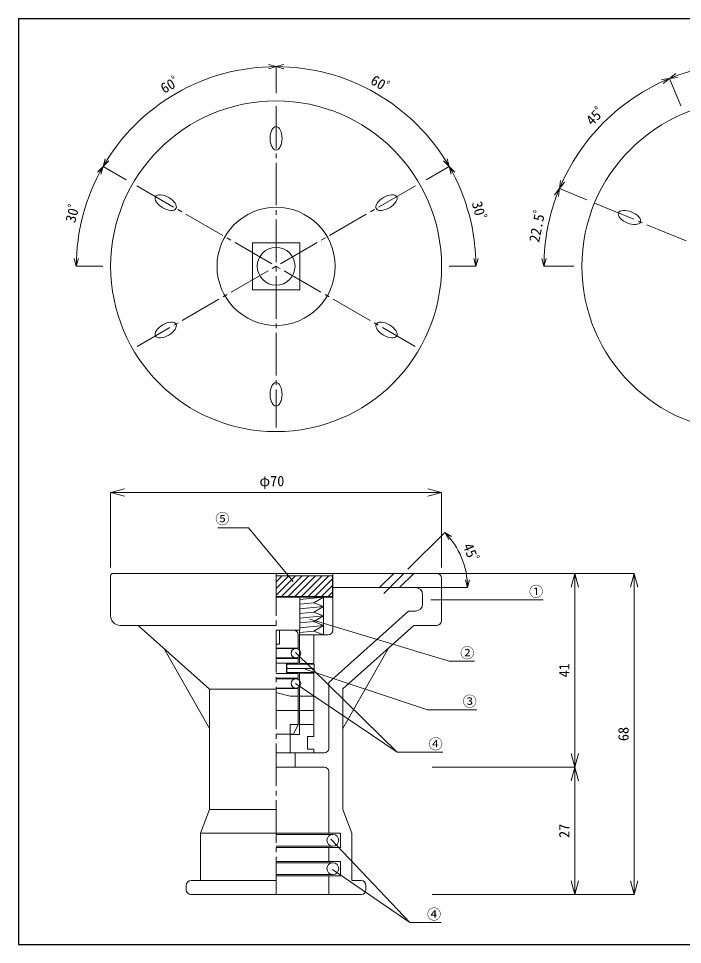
# Model space of a CAD drawing. Units: millimetres on the paper. Extents: x -140 to 140, y -97 to 99.
# Drawn here: x -139.9 to 0.5, y -96.9 to 99.1 of the extents above; entities that cross this region are included whole.
import ezdxf
from ezdxf.enums import TextEntityAlignment as Align

# ---------------------------------------------------------------- set-up
doc = ezdxf.new("R2010")
doc.units = ezdxf.units.MM
doc.linetypes.add('CHAIN1', pattern=[8, 5, -1, 1, -1])
doc.linetypes.add('CHAIN2', pattern=[12, 9, -1, 1, -1])
doc.layers.add('0-0_図面枠', color=7, linetype='Continuous')
for name, color, linetype, lineweight in [('0-1_ノズル', 3, 'Continuous', 18), ('0-3_穴径', 7, 'Continuous', 18), ('0-6_寸法', 4, 'Continuous', 18), ('0-9', 7, 'Continuous', 18)]:
    doc.layers.add(name, color=color, linetype=linetype, lineweight=lineweight)
doc.styles.add('ＭＳ ゴシック', font='')
doc.styles.get('ＭＳ ゴシック').set_extended_font_data('MS Gothic')

msp = doc.modelspace()

# ---------------------------------------------------------------- linework, layer by layer
at = {"layer": '0-0_図面枠', "color": 5}
for p, q in [((-139.949, 99.1), (-139.949, -96.9)), ((-139.949, 99.1), (140.051, 99.1)), ((-139.949, -96.9), (140.051, -96.9))]:
    msp.add_line(p, q, dxfattribs=at)
at = {"layer": '0-1_ノズル'}
for p, q in [((-120.459, -18.849), (-120.459, -27.349)), ((-119.959, -18.349), (-51.459, -18.349)), ((-73.459, -21.349), (-73.459, -18.349)), ((-50.459, -19.349), (-50.459, -28.349)), ((-55.959, -21.349), (-73.459, -21.349)), ((-73.459, -30.349), (-73.459, -21.349)), ((-85.509, -23.349), (-75.459, -23.349)), ((-75.459, -23.349), (-80.409, -23.844)), ((-75.459, -23.349), (-75.459, -31.349)), ((-75.459, -23.349), (-73.459, -23.349)), ((-54.459, -22.849), (-54.459, -24.849)), ((-77.459, -24.554), (-80.409, -24.849)), ((-75.459, -25.349), (-80.409, -25.844)), ((-77.459, -26.554), (-80.409, -26.849)), ((-75.459, -27.349), (-80.409, -27.844)), ((-55.959, -26.349), (-57.459, -26.349)), ((-118.459, -29.349), (-114.607, -29.349)), ((-114.607, -29.349), (-85.459, -29.349)), ((-99.567, -42.829), (-114.607, -29.349)), ((-77.459, -28.554), (-80.409, -28.849)), ((-75.459, -29.349), (-80.409, -29.844)), ((-71.309, -42.79), (-56.312, -29.349)), ((-51.459, -29.349), (-56.312, -29.349)), ((-81.759, -30.349), (-85.509, -30.349)), ((-84.759, -30.349), (-84.759, -33.349)), ((-80.759, -31.349), (-80.759, -34.149)), ((-77.459, -30.554), (-80.509, -30.859)), ((-74.459, -31.349), (-80.509, -31.349)), ((-109.217, -34.179), (-99.567, -51.179)), ((-84.759, -33.349), (-85.509, -33.349)), ((-82.259, -34.149), (-85.459, -34.149)), ((-82.259, -34.149), (-80.759, -34.149)), ((-82.259, -34.149), (-82.259, -34.249)), ((-61.701, -34.179), (-71.309, -51.179)), ((-82.259, -36.349), (-85.459, -36.349)), ((-82.259, -36.249), (-82.259, -36.349)), ((-82.259, -36.349), (-80.759, -36.349)), ((-80.759, -36.349), (-80.759, -37.349)), ((-83.259, -37.349), (-85.459, -37.349)), ((-83.259, -37.349), (-83.259, -39.549)), ((-83.259, -37.349), (-80.759, -37.349)), ((-83.259, -39.549), (-85.459, -39.549)), ((-82.259, -40.549), (-85.459, -40.549)), ((-83.259, -39.549), (-80.759, -39.549)), ((-82.259, -40.549), (-80.759, -40.549)), ((-82.259, -40.549), (-82.259, -40.649)), ((-80.759, -39.549), (-80.759, -40.549)), ((-99.567, -42.829), (-99.567, -68.349)), ((-99.567, -42.829), (-85.459, -42.829)), ((-82.259, -42.749), (-85.459, -42.749)), ((-82.259, -42.649), (-82.259, -42.749)), ((-82.259, -42.749), (-80.759, -42.749)), ((-80.759, -42.749), (-80.759, -50.349)), ((-71.309, -42.79), (-71.309, -68.349)), ((-82.509, -52.349), (-82.509, -50.349)), ((-80.759, -50.349), (-82.509, -50.349)), ((-81.759, -52.349), (-80.759, -50.349)), ((-82.509, -52.349), (-85.459, -52.349)), ((-82.509, -52.349), (-81.759, -52.349)), ((-75.309, -56.349), (-81.459, -56.349)), ((-81.459, -59.349), (-81.459, -56.349)), ((-81.459, -59.349), (-85.459, -59.349)), ((-75.309, -59.349), (-81.459, -59.349)), ((-74.309, -60.349), (-74.309, -73.349)), ((-99.567, -68.349), (-101.459, -73.349)), ((-99.567, -68.349), (-85.459, -68.349)), ((-71.309, -68.349), (-69.459, -73.349)), ((-101.459, -73.349), (-85.459, -73.349)), ((-101.459, -73.349), (-101.459, -83.349)), ((-85.459, -73.349), (-71.809, -73.349)), ((-71.809, -73.349), (-71.809, -76.349)), ((-69.459, -73.349), (-69.459, -83.349)), ((-85.459, -76.349), (-71.809, -76.349)), ((-74.309, -76.349), (-74.309, -79.349)), ((-85.459, -79.349), (-71.809, -79.349)), ((-71.809, -79.349), (-71.809, -82.349)), ((-103.459, -83.349), (-85.459, -83.349)), ((-85.459, -82.349), (-71.809, -82.349)), ((-74.309, -82.349), (-74.309, -86.349)), ((-69.459, -83.349), (-67.459, -83.349)), ((-104.459, -85.349), (-104.459, -84.349)), ((-66.459, -85.349), (-66.459, -84.349)), ((-67.459, -86.349), (-103.459, -86.349))]:
    msp.add_line(p, q, dxfattribs=at)
at = {"layer": '0-1_ノズル', "color": 7, "linetype": 'CHAIN2'}
for p, q in [((-85.459, -18.349), (-85.459, -86.349)), ((-83.159, -38.449), (-77.509, -38.449))]:
    msp.add_line(p, q, dxfattribs=at)
at = {"layer": '0-1_ノズル', "color": 7}
for p, q in [((-84.194, -18.849), (-85.459, -20.114)), ((-81.365, -18.849), (-85.459, -22.943)), ((-82.779, -18.849), (-85.453, -21.523)), ((-79.951, -18.849), (-84.351, -23.249)), ((-78.595, -18.907), (-82.937, -23.249)), ((-77.123, -18.849), (-81.523, -23.249)), ((-75.708, -18.849), (-80.108, -23.249)), ((-74.294, -18.849), (-78.694, -23.249)), ((-73.559, -19.528), (-77.28, -23.249)), ((-73.559, -20.942), (-75.866, -23.249)), ((-85.459, -23.249), (-73.559, -23.249)), ((-85.459, -23.349), (-77.509, -23.349)), ((-80.409, -23.349), (-80.409, -30.349)), ((-73.559, -22.357), (-74.451, -23.249)), ((-85.509, -30.349), (-80.509, -30.349)), ((-80.509, -30.349), (-80.409, -30.349)), ((-80.509, -30.349), (-80.509, -37.549)), ((-77.509, -31.349), (-77.509, -37.449)), ((-80.509, -37.449), (-77.509, -37.449)), ((-80.509, -39.449), (-80.509, -52.449)), ((-80.509, -39.449), (-77.509, -39.449)), ((-77.509, -39.449), (-77.509, -52.849)), ((-78.885, -44.349), (-80.509, -44.349)), ((-77.509, -44.349), (-78.816, -44.349)), ((-77.509, -47.349), (-85.509, -47.349)), ((-77.509, -50.349), (-80.509, -50.349)), ((-82.509, -52.449), (-82.509, -56.349)), ((-82.509, -52.449), (-80.509, -52.449)), ((-78.809, -52.849), (-77.509, -52.849)), ((-85.509, -56.349), (-77.509, -56.349)), ((-77.509, -55.549), (-77.509, -56.349))]:
    msp.add_line(p, q, dxfattribs=at)
at = {"layer": '0-1_ノズル', "color": 4}
for p, q in [((-81.259, -34.249), (-85.459, -34.249)), ((-81.259, -36.249), (-85.459, -36.249)), ((-83.159, -39.249), (-83.159, -37.649)), ((-77.509, -37.549), (-83.059, -37.549)), ((-77.409, -37.649), (-77.409, -39.249)), ((-81.259, -40.649), (-85.459, -40.649)), ((-77.509, -39.349), (-83.059, -39.349)), ((-81.259, -42.649), (-85.459, -42.649)), ((-73.459, -73.599), (-85.459, -73.599)), ((-73.459, -76.099), (-85.459, -76.099)), ((-73.459, -79.599), (-85.459, -79.599)), ((-73.459, -82.099), (-85.459, -82.099))]:
    msp.add_line(p, q, dxfattribs=at)
at = {"layer": '0-1_ノズル', "color": 4, "linetype": 'CHAIN1'}
msp.add_line((-80.759, -47.349), (-85.509, -47.349), dxfattribs=at)
at = {"layer": '0-1_ノズル'}
msp.add_lwpolyline([(-90.459, 51.651), (-90.459, 41.651), (-80.459, 41.651), (-80.459, 51.651)], close=True, dxfattribs=at)
at = {"layer": '0-1_ノズル', "color": 7}
for points in [[(-73.559, -23.249), (-73.559, -18.849), (-85.459, -18.849)], [(-78.809, -52.849), (-78.809, -55.549), (-77.509, -55.549)]]:
    msp.add_lwpolyline(points, dxfattribs=at)
at = {"layer": '0-1_ノズル'}
for points in [[(-75.459, -23.349), (-77.459, -24.554), (-75.459, -25.349), (-77.459, -26.554), (-75.459, -27.349), (-77.459, -28.554), (-75.459, -29.349), (-77.459, -30.554), (-75.459, -31.349)], [(-74.309, -55.349), (-74.309, -41.451), (-57.459, -26.349)], [(-80.759, -44.349), (-82.509, -44.349), (-85.509, -43.545)]]:
    msp.add_lwpolyline(points, dxfattribs=at)
for centre, radius in [((-85.459, 46.651), 35), ((14.232, 46.651), 35), ((-85.459, 46.651), 12.5), ((-85.459, 46.651), 4)]:
    msp.add_circle(centre, radius, dxfattribs=at)
at = {"layer": '0-1_ノズル', "color": 4}
for centre, radius in [((-81.259, -35.249), 1), ((-81.259, -41.649), 1), ((-73.459, -74.849), 1.25), ((-73.459, -80.849), 1.25)]:
    msp.add_circle(centre, radius, dxfattribs=at)
at = {"layer": '0-1_ノズル'}
for centre, radius, start, end in [((-119.959, -18.849), 0.5, 90, 180), ((-51.459, -19.349), 1, 0, 90), ((-55.959, -22.849), 1.5, 0, 90), ((-55.959, -24.849), 1.5, 270, 0), ((-118.459, -27.349), 2, 180, 270), ((-51.459, -28.349), 1, 270, 0), ((-81.759, -31.349), 1, 0, 90), ((-74.459, -30.349), 1, 270, 0), ((-75.309, -55.349), 1, 270, 0), ((-75.309, -60.349), 1, 0, 90), ((-103.459, -84.349), 1, 90, 180), ((-67.459, -84.349), 1, 0, 90), ((-103.459, -85.349), 1, 180, 270), ((-67.459, -85.349), 1, 270, 0)]:
    msp.add_arc(centre, radius, start, end, dxfattribs=at)
at = {"layer": '0-1_ノズル', "color": 4}
for centre, start, end in [((-83.059, -37.649), 90, 180), ((-77.509, -37.649), 0, 90), ((-83.059, -39.249), 180, 270), ((-77.509, -39.249), 270, 0)]:
    msp.add_arc(centre, 0.1, start, end, dxfattribs=at)
at = {"layer": '0-3_穴径', "linetype": 'CHAIN2'}
for p, q in [((-85.459, 80.558), (-85.459, 12.558)), ((-114.936, 63.67), (-56.046, 29.67)), ((-55.983, 63.67), (-114.872, 29.67)), ((-18.104, 60.045), (14.232, 46.651)), ((-62.702, -22.591), (-58.459, -18.349))]:
    msp.add_line(p, q, dxfattribs=at)
at = {"layer": '0-3_穴径', "color": 4}
for p, q in [((-57.601, -17.491), (-49.799, -9.688)), ((-49.799, -9.688), (-48.326, -10.538)), ((-49.799, -9.688), (-48.949, -11.16)), ((-56.003, -21.349), (-44.968, -21.349)), ((-44.968, -21.349), (-45.408, -19.707)), ((-44.968, -21.349), (-44.528, -19.707))]:
    msp.add_line(p, q, dxfattribs=at)
at = {"layer": '0-3_穴径'}
for p, q in [((-63.581, -21.349), (-60.581, -18.349)), ((-59.338, -21.349), (-56.338, -18.349)), ((-57.649, -21.349), (-44.968, -21.349))]:
    msp.add_line(p, q, dxfattribs=at)
at = {"layer": '0-3_穴径', "color": 4}
msp.add_arc((-61.459, -21.349), 16.491, 0, 45, dxfattribs=at)
at = {"layer": '0-3_穴径'}
for centre, major_axis in [((-85.459, 73.744), (0, 2.5)), ((-108.81, 60.133), (-2.165, 1.25)), ((-62.108, 60.133), (2.165, 1.25)), ((-10.713, 56.984), (-2.31, 0.957)), ((-108.81, 33.17), (-2.165, -1.25)), ((-62.108, 33.17), (2.165, -1.25)), ((-85.459, 19.558), (0, -2.5))]:
    msp.add_ellipse(centre, major_axis=major_axis, ratio=0.5, dxfattribs=at)
at = {"layer": '0-6_寸法'}
for p, q in [((-85.459, 88.922), (-87.101, 89.362)), ((-85.459, 88.922), (-87.101, 88.482)), ((-85.459, 88.922), (-83.817, 89.362)), ((-85.459, 88.922), (-83.817, 88.482)), ((-85.459, 83.272), (-85.459, 88.922)), ((-85.459, 83.272), (-85.459, 88.922)), ((-2.233, 86.402), (-3.919, 86.181)), ((-2.233, 86.402), (-3.582, 85.368)), ((-2.233, 86.402), (-0.885, 87.437)), ((-2.233, 86.402), (-0.548, 86.624)), ((0.172, 80.594), (-2.233, 86.402)), ((0.172, 80.594), (-2.233, 86.402)), ((-122.067, 67.787), (-121.627, 69.429)), ((-122.067, 67.787), (-120.865, 68.989)), ((-48.851, 67.787), (-50.053, 68.989)), ((-48.851, 67.787), (-49.291, 69.429)), ((-122.067, 67.787), (-123.269, 66.585)), ((-122.067, 67.787), (-122.507, 66.145)), ((-117.173, 64.961), (-122.067, 67.787)), ((-117.173, 64.961), (-122.067, 67.787)), ((-53.745, 64.961), (-48.851, 67.787)), ((-53.745, 64.961), (-48.851, 67.787)), ((-48.851, 67.787), (-47.649, 66.585)), ((-48.851, 67.787), (-48.411, 66.145)), ((-25.519, 63.117), (-25.297, 64.802)), ((-25.519, 63.117), (-26.554, 61.768)), ((-25.519, 63.117), (-25.741, 61.431)), ((-25.519, 63.117), (-24.484, 64.465)), ((-19.711, 60.711), (-25.519, 63.117)), ((-19.711, 60.711), (-25.519, 63.117)), ((-127.73, 46.651), (-128.17, 48.293)), ((-127.73, 46.651), (-127.29, 48.293)), ((-43.188, 46.651), (-43.628, 48.293)), ((-43.188, 46.651), (-42.748, 48.293)), ((-28.794, 46.651), (-29.234, 48.293)), ((-28.794, 46.651), (-28.354, 48.293)), ((-122.08, 46.651), (-127.73, 46.651)), ((-48.839, 46.651), (-43.188, 46.651)), ((-22.508, 46.651), (-28.794, 46.651))]:
    msp.add_line(p, q, dxfattribs=at)
at = {"layer": '0-6_寸法', "color": 7}
for p, q in [((-120.459, -1.247), (-117.562, -0.471)), ((-120.459, -1.247), (-50.459, -1.247)), ((-120.459, -1.247), (-117.562, -2.024)), ((-120.459, -1.247), (-120.459, -17.134)), ((-50.459, -1.247), (-53.357, -0.471)), ((-50.459, -1.247), (-53.357, -2.024)), ((-50.459, -1.247), (-50.459, -17.134)), ((-22.258, -18.349), (-52.459, -18.349)), ((-22.258, -18.349), (-23.035, -21.247)), ((-22.258, -59.349), (-22.258, -18.349)), ((-22.258, -18.349), (-21.482, -21.247)), ((-9.732, -18.349), (-22.258, -18.349)), ((-9.732, -18.349), (-10.509, -21.247)), ((-9.732, -86.349), (-9.732, -18.349)), ((-9.732, -18.349), (-8.956, -21.247)), ((-22.258, -59.349), (-23.035, -56.451)), ((-22.258, -59.349), (-21.482, -56.451)), ((-22.258, -59.349), (-52.459, -59.349)), ((-22.258, -59.349), (-23.035, -62.247)), ((-22.258, -86.349), (-22.258, -59.349)), ((-22.258, -59.349), (-21.482, -62.247)), ((-22.258, -86.349), (-23.035, -83.451)), ((-22.258, -86.349), (-21.482, -83.451)), ((-9.732, -86.349), (-10.509, -83.451)), ((-9.732, -86.349), (-8.956, -83.451)), ((-22.258, -86.349), (-52.459, -86.349)), ((-9.732, -86.349), (-22.258, -86.349))]:
    msp.add_line(p, q, dxfattribs=at)
at = {"layer": '0-6_寸法'}
for centre, radius, start, end in [((-85.459, 46.651), 42.271, 90, 150), ((-85.459, 46.651), 42.271, 30, 90), ((14.232, 46.651), 43.026, 67.5, 112.5), ((14.232, 46.651), 43.026, 112.5, 157.5), ((-85.459, 46.651), 42.271, 150, 180), ((-85.459, 46.651), 42.271, 360, 30), ((14.232, 46.651), 43.026, 157.5, 180)]:
    msp.add_arc(centre, radius, start, end, dxfattribs=at)
at = {"layer": '0-9'}
for p, q in [((-97.778, -8.724), (-91.3, -8.724)), ((-91.3, -8.724), (-81.866, -20.077)), ((-52.75, -23.955), (-28.951, -23.955)), ((-48.838, -36.941), (-78.325, -28.027)), ((-59.815, -56.214), (-81.386, -35.108)), ((-43.519, -36.941), (-48.838, -36.941)), ((-53.455, -47.204), (-79.307, -38.626)), ((-59.815, -56.214), (-81.386, -41.664)), ((-53.455, -47.204), (-43.009, -47.204)), ((-59.815, -56.214), (-50.209, -56.214)), ((-57.165, -92.254), (-73.87, -74.605)), ((-57.165, -92.254), (-73.551, -81.001)), ((-57.165, -92.254), (-50.552, -92.254))]:
    msp.add_line(p, q, dxfattribs=at)

# ---------------------------------------------------------------- texts
at = {"layer": '0-3_穴径', "style": 'ＭＳ ゴシック'}
msp.add_text('45ﾟ', height=2.199, rotation=292.5, dxfattribs=at).set_placement((-46.623, -12.768), align=Align.BOTTOM_LEFT)
at = {"layer": '0-6_寸法', "color": 7, "style": 'ＭＳ ゴシック'}
for s, rotation, p in [('60ﾟ', 30, (-108.793, 82.567)), ('60ﾟ', 330, (-66.022, 84.817)), ('45ﾟ', 45, (-18.137, 75.838)), ('30ﾟ', 75, (-127.355, 55.548)), ('30ﾟ', 285, (-44.728, 59.895)), ('22.5ﾟ', 78.75, (-29.19, 51.465)), ('41', 90, (-22.758, -40.349)), ('68', 90, (-10.232, -53.849)), ('27', 90, (-22.758, -74.349))]:
    msp.add_text(s, height=2.199, rotation=rotation, dxfattribs=at).set_placement(p, align=Align.BOTTOM_LEFT)
msp.add_text('φ70', height=2.199, dxfattribs=at).set_placement((-88.992, -0.557), align=Align.BOTTOM_LEFT)
at = {"layer": '0-9', "style": 'ＭＳ ゴシック'}
for s, p in [('⑤', (-98.325, -8.555)), ('①', (-31.951, -23.955)), ('②', (-46.519, -36.941)), ('③', (-46.009, -47.204)), ('④', (-53.209, -56.214)), ('④', (-53.552, -92.254))]:
    msp.add_text(s, height=2.199, dxfattribs=at).set_placement(p, align=Align.BOTTOM_LEFT)

doc.saveas('drawing.dxf')
